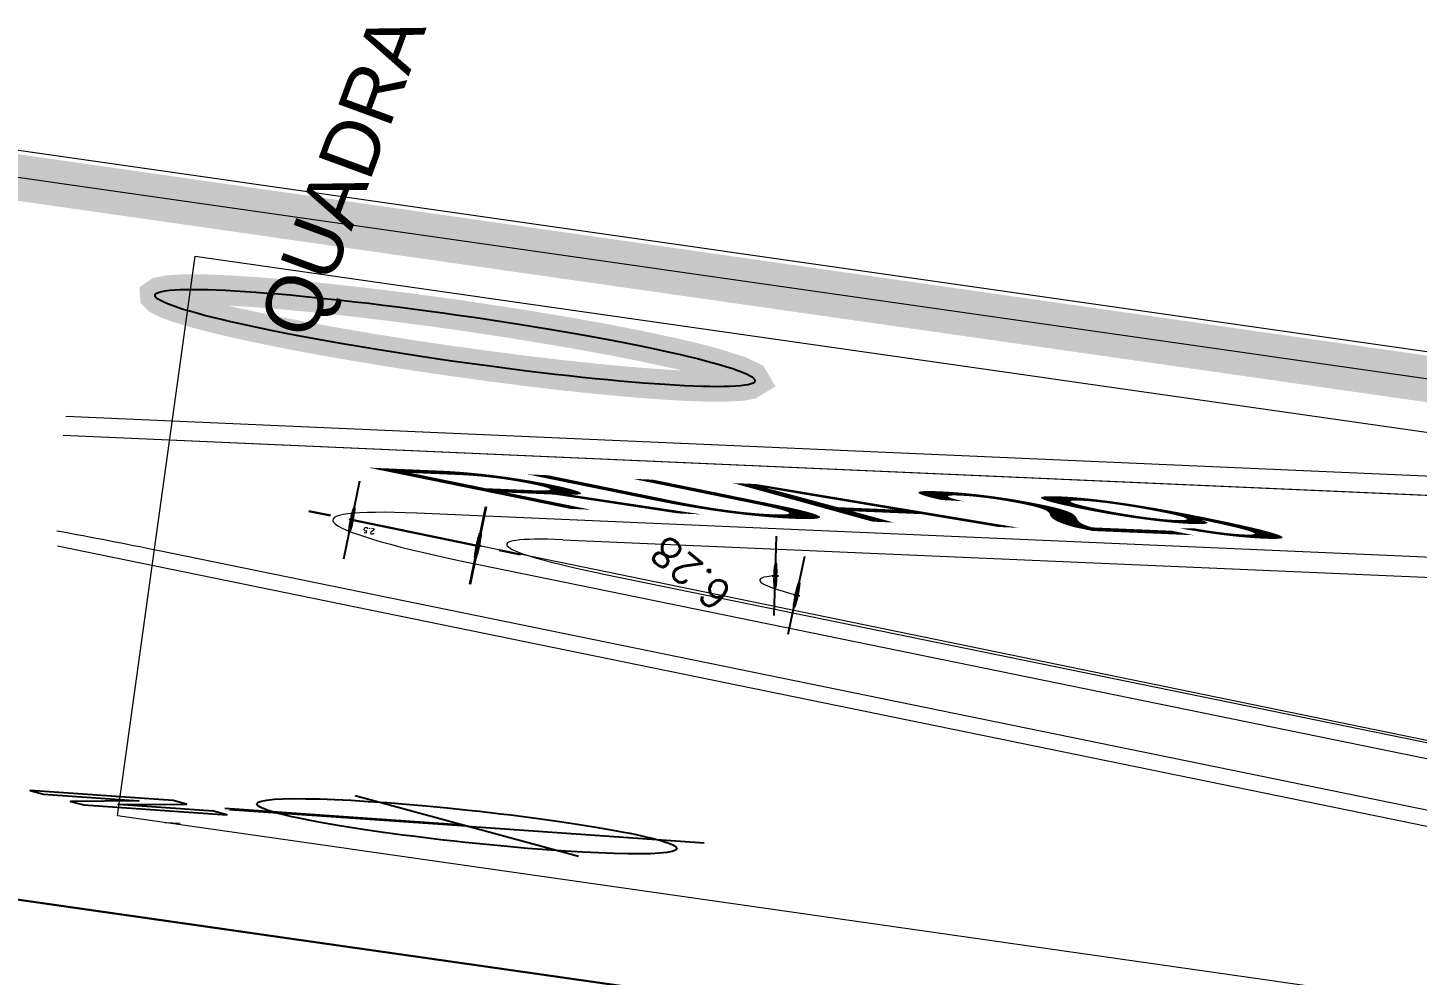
# Model space of a CAD drawing. Header units: millimetres. Extents: x -361192058 to 101130107379, y -14071650034 to 19218552450.
# Drawn here: x -135246.2 to -135067.6, y 44018 to 44139.9 of the extents above; entities that cross this region are included whole.
import ezdxf
from ezdxf.enums import TextEntityAlignment as Align

# ---------------------------------------------------------------- set-up
doc = ezdxf.new("R2010")
doc.units = ezdxf.units.MM
doc.header["$LTSCALE"] = 0.5
doc.linetypes.add('CONTINUO', pattern=[0])
for name, color, linetype in [('02', 2, 'Continuous'), ('Calçada', 1, 'Continuous'), ('GR_PENA_FINA', 7, 'Continuous'), ('Lotes', 2, 'Continuous'), ('Nomes de Ruas', 3, 'Continuous'), ('númeraçãoquadras', 4, 'Continuous'), ('Área Verde Geral', 98, 'Continuous')]:
    doc.layers.add(name, color=color, linetype=linetype)
doc.styles.add('ARIAL', font='arial.ttf', dxfattribs={"height": 0.25})
doc.styles.get("Standard").update_dxf_attribs({"font": 'txt.shx', "height": 0.12})
doc.styles.add('STYLE1', font='sanss___.ttf')
doc.dimstyles.new('ESCALA50', dxfattribs={"dimtxt": 0.1, "dimasz": 0.06, "dimexe": 0.18, "dimexo": 0.06, "dimgap": 0.1, "dimtad": 1, "dimzin": 4, "dimdsep": 46, "dimtxsty": 'Standard', "dimblk1": 'BOLA', "dimblk2": 'BOLA', "dimsah": 1, "dimcen": -0.06, "dimse1": 1, "dimse2": 1, "dimclrd": 7, "dimclrt": 3, "dimadec": 0, "dimazin": 0, "dimtfac": 1, "dimtix": 1, "dimtmove": 0, "dimatfit": 3, "dimldrblk": 'BOLA', "dimfxl": 0, "dimtolj": 1, "dimtzin": 4, "dimarcsym": 0})

# ---------------------------------------------------------------- blocks, each defined once
blk = doc.blocks.new('NUM_quadra')
at = {"color": 6, "const_width": 0.02}
blk.add_lwpolyline([(-0.0133520432061038, 0.1995538096409646), (-0.03396137207856104, 0.197095472313652), (-0.0578817124285985, 0.1914411329007772), (-0.07790545024554181, 0.1842029880920486), (-0.0980839678893761, 0.1742972611462264), (-0.1207629871017981, 0.1594249069193736), (-0.1377379490426744, 0.1450112319564166), (-0.1520556984439002, 0.1299194541657934), (-0.1625180437624446, 0.1165670856272393), (-0.1764344977441241, 0.09418528550563855), (-0.1852438537613963, 0.07539704665055813), (-0.1940684209960429, 0.04834716095183544), (-0.1985176143253418, 0.02430548914494118), (-0.2, 2.449293598294707e-17), (-0.1977479207858246, -0.02992924698156066), (-0.1921041628016216, -0.05564162681201971), (-0.1838936225002688, -0.07863291679524947), (-0.1712831141684111, -0.1032574200760946), (-0.1545538230998021, -0.126937448238237), (-0.1388948904680539, -0.143903472514972), (-0.1218702926523065, -0.1585800484576833), (-0.1045798103362554, -0.1704789232428245), (-0.08309400008057272, -0.1819213762882465), (-0.05305444697320133, -0.1928347107145593), (-0.03024527360995229, -0.1976998316242559), (-3.673940397442059e-17, -0.2), (0.03093315800827364, -0.1975933696651666), (0.06772550614199915, -0.1881841008635162), (0.1069104891608479, -0.1690270608730692), (0.1240420910364873, -0.1568870920480579), (0.1407237443089076, -0.1421155437933556), (0.1613804970022024, -0.118136934052489), (0.1736687274357323, -0.09919260612995974), (0.1869657857282061, -0.0710196801389201), (0.1962420223455323, -0.03858845249210724), (0.2, 0), (0.1989460999390915, 0.02050486086334195), (0.1943382022861565, 0.04725106487884616), (0.1870936531840374, 0.07068214016462095), (0.1741307933804454, 0.09837919900414235), (0.1635485483198982, 0.1151167769808291), (0.147166134549038, 0.1354331157505226), (0.1285083774114599, 0.1532501123493023), (0.1062576314788641, 0.1694382358043837), (0.07819320380287934, 0.1840810225934259), (0.05327206202334694, 0.1927747063485785), (0.02666753040880443, 0.1982141337591634), (1.224646799147353e-17, 0.2)], close=True, dxfattribs=at)
blk.add_circle((0, 0), 0.2)
at = {"color": 3, "insert": (-0.1114319926046001, 0.1285282569724242), "char_height": 0.038, "width": 0.2663, "attachment_point": 1, "style": 'STYLE1'}
blk.add_mtext('\\fArial|b0|i0|c0|p34;QUADRA', dxfattribs=at)
at = {"color": 3, "style": 'STYLE1'}
blk.add_attdef('00', text='', height=0.13, dxfattribs=at).set_placement((-2.886579864025407e-15, -0.1334628551621867), align=Align.CENTER)
blk = doc.blocks.new('NORTE-flat-1-flat-1')
at = {"color": 6}
for p, q in [((-9.313225746154785e-10, -1.862645149230957e-09), (-10.70947875780985, 22.31141168251634)), ((0.892456466332078, 0.4283791501075029), (-9.817022290546447, 22.73979083262384))]:
    blk.add_line(p, q, dxfattribs=at)
at = {"color": 3}
for p, q in [((-22.31141168344766, -10.70947875827551), (22.31141168205068, 10.70947875641286)), ((-9.313225746154785e-10, -1.862645149230957e-09), (10.7094787559472, -22.31141168437898))]:
    blk.add_line(p, q, dxfattribs=at)
at = {"color": 6}
blk.add_lwpolyline([(-23.84178454522043, 35.94439958967268), (-17.3892981200479, 22.50172097980976), (-14.71192871872336, 23.78685843013227), (-19.01358633395284, 32.74864417128265), (-9.35718991421163, 26.35713333263993), (-6.679820512421429, 27.64227078296244), (-13.13230693712831, 41.08494939468801), (-15.80967633891851, 39.79981194250286), (-11.50801872182637, 30.83802620135248), (-21.16441514343023, 37.22953704185784)], close=True, dxfattribs=at)
at = {"color": 3}
blk.add_circle((-9.313225746154785e-10, -1.862645149230957e-09), 19.79886100215877, dxfattribs=at)
blk = doc.blocks.new('Norte1-flat-1-flat-1')
at = {"layer": 'Área Verde Geral'}
blk.add_blockref('NORTE-flat-1-flat-1', (0, 0), dxfattribs=at)
blk = doc.blocks.new('BOLA')
for p, q in [((0, -1.43528948173695), (0, 1.435289481736959)), ((-1.435289481736952, 0), (1.435289481736952, 0))]:
    blk.add_line(p, q)
blk.add_circle((0, 3.552713678800501e-15), 0.452092417603822)
blk = doc.blocks.new('*D865')
at = {"layer": '02', "color": 7, "lineweight": -2, "transparency": 16777216}
for p, q in [((4713.080222861477, 2438.335167519779), (4713.117085280601, 2438.382508432912)), ((4712.827321162443, 2438.010376102142), (4713.043360442352, 2438.287826606646)), ((4712.790458743318, 2437.963035189008), (4712.753596324193, 2437.915694275875))]:
    blk.add_line(p, q, dxfattribs=at)
at = {"layer": 'Defpoints', "color": 0, "transparency": 16777216}
for p in [(4713.043360442352, 2438.287826606646), (4713.443305387255, 2437.97640595144, -12.96344213336095), (4713.227266107347, 2437.698955446936, -12.96344213336095)]:
    blk.add_point(p, dxfattribs=at)
at = {"layer": '02', "color": 7, "lineweight": -2, "transparency": 16777216, "xscale": 0.06, "yscale": 0.06, "zscale": 0.06}
for p, rotation in [((4713.043360442352, 2438.287826606646), 232.0935771782544), ((4712.827321162443, 2438.010376102142), 52.09357717825442)]:
    blk.add_blockref('BOLA', p, dxfattribs=dict(at, rotation=rotation))
at = {"layer": '02', "color": 3, "lineweight": 18, "transparency": 16777216, "insert": (4712.809098367376, 2438.247401138727), "char_height": 0.12, "attachment_point": 5, "rotation": 52.09357717825441}
blk.add_mtext('\\A1;2.5', dxfattribs=at)
blk = doc.blocks.new('APROVADO QUADRA 21.2 MBVII')
at = {"layer": '02', "color": 7, "lineweight": 18}
blk.add_line((4704.738274679307, 2427.723771562497), (4712.837976597415, 2438.021067476548), dxfattribs=at)
at = {"layer": '02', "color": 2, "lineweight": 18}
blk.add_line((4713.329165928729, 2437.829821263907, -12.96344213336095), (4718.434255214229, 2433.854698511549, -12.96344213336095), dxfattribs=at)
at = {"layer": '02', "lineweight": 18}
for points in [[(4660.794837621269, 2395.890123596204), (4721.994837621269, 2395.890123596204), (4721.994837621269, 2440.440123596205), (4660.794837621269, 2440.440123596205)], [(4688.618968786574, 2439.690123596205), (4701.136493875781, 2439.690123596205), (4701.136493875781, 2430.517744308837), (4688.618968786574, 2430.517744308837)], [(4721.244837621269, 2439.690123596205), (4701.160698331097, 2439.690123596205), (4701.160698331097, 2419.818827765737), (4721.244837621269, 2419.818827765737)]]:
    blk.add_lwpolyline(points, close=True, dxfattribs=at)
at = {"layer": '02', "lineweight": 18, "const_width": 0.1}
blk.add_lwpolyline([(4661.544837621269, 2396.640123596204), (4721.244837621269, 2396.640123596204), (4721.244837621269, 2439.690123596205), (4661.544837621269, 2439.690123596205)], close=True, dxfattribs=at)
at = {"layer": '02', "color": 7, "lineweight": 18}
blk.add_arc((4712.996529420739, 2436.899302334615), 0.4963265734713596, 69.22923306709664, 123.7514097145594, dxfattribs=at)
at = {"layer": 'Calçada', "lineweight": 18}
for p, q in [((4703.874752414085, 2429.007575454557, -12.96344213336095), (4711.417498009866, 2438.694418381786, -12.96344213336095)), ((4703.874752414085, 2429.007575454116, -12.96344213336095), (4711.417498009997, 2438.694418381786, -12.96344213336095)), ((4712.305339624699, 2438.003092685467, -12.96344213336095), (4703.874752414085, 2427.176030701742, -12.96344213336095)), ((4712.30533962483, 2438.003092685467, -12.96344213336095), (4703.874752414085, 2427.176030701301, -12.96344213336095))]:
    blk.add_line(p, q, dxfattribs=at)
at = {"layer": 'Calçada', "lineweight": 18, "elevation": -12.96344213336095}
for points in [[(4714.256591249887, 2438.932006839379), (4719.473524208923, 2434.845974982024, 0.09763386383867281), (4719.76505100211, 2434.699009429632, 0.09763386383867281)], [(4703.874752414085, 2429.007575454557), (4711.417498009866, 2438.694418381786, 0.04680619782961809), (4711.558764281244, 2438.916284005572, 0.002658577297471982)], [(4703.874752414085, 2429.007575454116), (4711.417498009997, 2438.694418381786, 0.04680619783102501), (4711.558764281374, 2438.916284005572, 0.002658577296096411)], [(4711.097811064375, 2422.724760088683), (4718.964151736759, 2432.818149964118, 0.4142135623729706), (4718.816764797498, 2434.002525447597), (4713.48971510798, 2438.150479624204, 0.414213562373235), (4712.305339624699, 2438.003092685467), (4703.874752414085, 2427.176030701742)], [(4711.097811064375, 2422.724760088683), (4718.964151736759, 2432.818149964118, 0.4142135623729706), (4718.816764797498, 2434.002525447597), (4713.48971510798, 2438.150479624204, 0.414213562373235), (4712.30533962483, 2438.003092685467), (4703.874752414085, 2427.176030701301)]]:
    blk.add_lwpolyline(points, format="xyb", dxfattribs=at)
blk.add_lwpolyline([(4714.25659124988, 2438.932006839379), (4719.307053906178, 2434.975598549954)], dxfattribs=at)
at = {"layer": 'GR_PENA_FINA', "lineweight": 18}
blk.add_lwpolyline([(4703.874752414085, 2438.699284572452), (4719.765412369857, 2438.704009027833), (4719.763950244568, 2422.499432786397), (4703.874752414085, 2422.470317555973)], close=True, dxfattribs=at)
at = {"layer": 'Lotes', "lineweight": 18}
for p, q in [((4719.757656969055, 2435.040979844184, -12.96344213336095), (4714.785436801304, 2438.932006839379, -12.96344213336095)), ((4712.539582273122, 2437.731563304059, -12.96344213336095), (4710.292773761, 2434.846078055707, -12.96344213336095))]:
    blk.add_line(p, q, dxfattribs=at)
at = {"layer": 'Lotes', "linetype": 'CONTINUO', "lineweight": 18}
for p, q in [((4708.850031136758, 2435.969482312489, -12.96344213336095), (4711.14004750549, 2438.910457661231, -12.96344213336095)), ((4711.140047505293, 2438.910457661755, -12.96344213336095), (4711.140047505293, 2438.910457661755, -12.96344213336095)), ((4703.874752414085, 2438.595647024796, -12.96344213336095), (4703.916893279754, 2438.562833668454, -12.96344213336095)), ((4708.245121152348, 2435.192620899682, -12.96344213336095), (4708.850031136758, 2435.969482312489, -12.96344213336095))]:
    blk.add_line(p, q, dxfattribs=at)
at = {"layer": 'Lotes', "lineweight": 18}
blk.add_arc((4712.983503080702, 2437.385900456423, -12.96344213336095), 0.5626264194139565, 52.09357718158235, 142.0935771626633, dxfattribs=at)
at = {"layer": '02', "color": 7, "lineweight": 18}
for p, xscale, yscale, zscale, rotation in [((4712.828539097206, 2438.009391652597), 0.06, 0.06, 0.06, 51.05159364039295), ((4713.172541691522, 2437.363371023569), 0.05999999999999998, 0.05999999999999998, 0.05999999999999998, 325.5588797635118), ((4712.72077499709, 2437.311976013651), 0.06000000000000071, 0.06000000000000071, 0.06000000000000071, 228.62827458058)]:
    blk.add_blockref('BOLA', p, dxfattribs=dict(at, xscale=xscale, yscale=yscale, zscale=zscale, rotation=rotation))
at = {"layer": 'númeraçãoquadras', "linetype": 'ByBlock', "lineweight": 18, "extrusion": (0.08441109911141861, -0.001452856403118583, 0.996429955167484)}
ref = blk.add_blockref('NUM_quadra', (2518.962974735702, -4660.869815426388, 374.6448300816701), dxfattribs=dict(at, xscale=3.278455931285092, yscale=3.278455931285092, zscale=3.278455906262449, rotation=270.0385460285928))
ref.add_attrib('00', '12', dxfattribs={"layer": '0', "color": 3, "extrusion": (0.08441109911141861, -0.001452856403118583, 0.996429955167484), "height": 0.4261992678140372, "rotation": 270.0385460324826, "style": 'STYLE1'}).set_placement((2518.525422983215, -4660.870109791786, 374.6448300816809), align=Align.CENTER)
at = {"layer": 'Área Verde Geral', "lineweight": 18, "xscale": 0.02306838528271171, "yscale": 0.02306838528271171, "zscale": 0.02306838528271171, "rotation": 0.1566954067838298}
blk.add_blockref('Norte1-flat-1-flat-1', (4704.975837741104, 2437.947529228524, -27.63542409224376), dxfattribs=at)
at = {"color": 0, "lineweight": 13, "flags": 8}
for p in [(4700.724657799739, 2280.112525715252), (4699.57378630139, 2277.896413499706), (4702.354563138892, 2276.195041239209), (4703.672243349308, 2274.084986290777), (4699.84447394329, 2272.219426909525), (4703.048818763617, 2270.137026470893), (4703.087746051807, 2267.980265113006), (4700.652340375649, 2261.521648881858), (4700.700742594171, 2257.15925950577)]:
    blk.add_attdef('NIVEL', p, '', height=0.07500000000000001, dxfattribs=at)
for rotation, width, p in [(90, 0.7999999999988884, (4700.820527907887, 2275.752076380495)), (270, 0.5999999999989389, (4703.843667029373, 2274.902076380496)), (90, 0.7999999999988884, (4701.5574890138, 2268.502076380494)), (180, 0.5999999999989389, (4651.181659436375, 2236.193129894172))]:
    blk.add_attdef('$PORTA', text='', height=0.09000000000014552, rotation=rotation, dxfattribs=dict(at, width=width)).set_placement(p, align=Align.MIDDLE)
for p in [(4654.175996555586, 2240.463010622155), (4648.499009965404, 2240.192322980255), (4637.801231937738, 2239.384456547896), (4633.43884256165, 2239.336054329374), (4656.392108771131, 2239.312139123806), (4652.474624295089, 2237.682233784653), (4646.416609526773, 2236.987978159928), (4644.259848168886, 2236.949050871738), (4650.364569346656, 2236.364553574237)]:
    blk.add_attdef('NIVEL', p, '', height=0.07500000000000001, rotation=270, dxfattribs=at)
at = {"color": 0, "lineweight": 13, "width": 0.7999999999988884, "flags": 8}
for p in [(4652.031659436374, 2239.216269015658), (4644.781659436374, 2238.479307909745)]:
    blk.add_attdef('$PORTA', text='', height=0.09000000000014552, dxfattribs=at).set_placement(p, align=Align.MIDDLE)
at = {"layer": '02', "color": 3, "lineweight": 18, "insert": (4712.907547282938, 2437.545413716347), "char_height": 0.12, "attachment_point": 5, "rotation": 7.093577172111402}
blk.add_mtext('\\A1;6.28', dxfattribs=at)
at = {"layer": 'Nomes de Ruas', "lineweight": 18, "extrusion": (-0.05499768570177415, 0.06695013732131934, 0.9962393957679577), "style": 'ARIAL'}
blk.add_text('RUA 29  .', height=0.562626419420372, rotation=102.9674616402203, dxfattribs=at).set_placement((-5190.87843974024, 1105.245756972224, -109.1360304035443), align=Align.MIDDLE_CENTER)
at = {"layer": '02', "color": 0, "lineweight": 18}
dim = blk.add_aligned_dim(p1=(4713.227266107347, 2437.698955446936, -12.96344213336095), p2=(4713.443305387255, 2437.97640595144, -12.96344213336095), distance=0.5068912935159502, text='2.5', dimstyle='ESCALA50', override={"dimfxl": 0.18}, dxfattribs=at)
dim.commit()
dim.dimension.update_dxf_attribs({"geometry": '*D865', "text_midpoint": (4712.809098367376, 2438.247401138727)})

msp = doc.modelspace()

# ---------------------------------------------------------------- block references
at = {"layer": '02', "color": 0, "lineweight": 30, "xscale": -4.574818403918471, "yscale": -59.40450511825884, "zscale": 4.574818403918471, "rotation": 261.8606972171988}
msp.add_blockref('APROVADO QUADRA 21.2 MBVII', (5129.041144779691, 2225.201435725194), dxfattribs=at)

doc.saveas('drawing.dxf')
